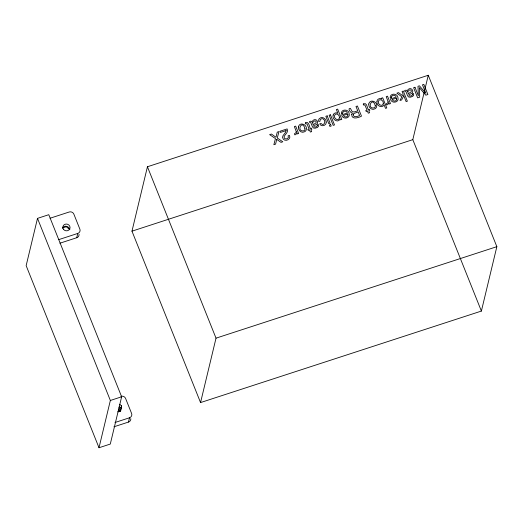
<?xml version="1.0" encoding="UTF-8"?>
<svg xmlns="http://www.w3.org/2000/svg" width="523" height="523" viewBox="0 0 523 523"><rect width="100%" height="100%" fill="white"/><g stroke="black" fill="none" stroke-linecap="round" stroke-linejoin="round"><path stroke-width="0.78" d="M120.401 411.562L121.539 405.835L119.734 404.403M121.539 405.835L120.669 410.836L117.767 411.784M37.499 218.372L26.15 265.645L99.004 447.74L110.288 444.066L121.637 396.794L48.783 214.698L37.499 218.372L110.353 400.468L99.004 447.74M59.883 243.215L76.724 237.73L77.757 233.435A3.635 3.386 13.5 0 0 79.856 229.113L73.854 214.116A3.635 3.386 13.5 0 0 69.186 212.011L50.045 218.241M131.973 231.166L147.434 166.759L428.272 75.26L496.85 246.666L481.389 311.067L200.551 402.573L131.973 231.166L412.81 139.661L428.272 75.26M113.922 426.807L128.468 422.068L129.501 417.772A3.635 3.386 13.5 0 0 131.6 413.458L125.598 398.461A3.635 3.386 13.5 0 0 120.931 396.349M200.551 402.573L216.019 338.165L147.434 166.759M62.642 227.91L66.271 226.734L69.873 229.604M58.615 239.665L77.757 233.435M216.019 338.165L496.85 246.666M110.353 400.468L121.637 396.794M114.955 422.512L129.501 417.772M119.218 406.554L121.022 407.986M412.81 139.661L481.389 311.067M62.61 228.093A3.635 3.386 13.5 0 1 69.52 229.349M79.038 234.284A3.635 3.386 13.5 0 1 76.724 237.73M118.884 407.744A3.635 3.386 13.5 0 1 118.754 411.869M130.789 418.622A3.635 3.386 13.5 0 1 128.468 422.068M118.368 409.895A3.635 3.386 13.5 0 1 119.035 411.555M376.978 101.384C376.063 105.391 382.11 109.098 384.039 104.678L385.51 108.359L386.785 107.947L382.712 97.775L381.509 98.167L381.888 99.109C380.071 97.683 377.031 99.037 376.978 101.384M298.404 126.958C297.92 130.286 301.51 133.659 304.674 131.718A3.452 3.21 13.5 0 0 306.138 130.07C308.348 124.964 299.594 121.055 298.404 126.958M368.735 104.044C368.257 107.372 371.84 110.745 375.004 108.804A3.452 3.21 13.5 0 0 376.468 107.156C378.678 102.05 369.924 98.141 368.735 104.044M304.929 128.423L304.902 129.514A1.909 1.778 13.5 0 1 304.046 130.717C295.848 132.626 301.797 118.61 304.929 128.423M342.696 112.909L342.683 113.439L341.395 113.857C340.754 108.791 348.939 108.856 349.168 113.681C350.587 118.662 342.304 119.891 341.682 114.87L347.383 113.014C346.893 110.588 343.108 110.484 342.696 112.909M375.259 105.502L375.233 106.6A1.909 1.778 13.5 0 1 374.376 107.797C366.178 109.712 372.128 95.696 375.259 105.502M391.511 97.003L391.498 97.533L390.21 97.951C389.57 92.885 397.755 92.95 397.983 97.775C399.402 102.763 391.119 103.985 390.498 98.965L396.205 97.108C395.708 94.683 391.923 94.578 391.511 97.003M326.234 122.081C326.731 125.638 320.998 127.285 319.69 123.853L320.959 123.441C323.92 127.069 326.607 120.735 323.142 118.996A1.726 1.602 13.5 0 0 321.802 118.629L320.187 119.636L320.043 121.146L318.775 121.565L318.644 120.166A2.87 2.667 13.5 0 1 319.35 118.61C321.978 115.838 326.345 118.629 326.234 122.081M351.737 114.55C351.495 120.055 358.824 117.655 361.491 116.145L357.431 106.006L355.986 106.483L357.725 110.83L354.437 111.902L352.299 111.817L350.338 108.32C347.043 108.117 350.6 112.988 352.469 113.256L351.737 114.55M383.352 103.234C383.052 107.307 377.554 104.914 378.332 101.567C378.796 97.912 383.81 100.22 383.352 103.234M312.571 122.63L313.094 124.709L316.01 122.898L316.199 121.669L315.447 120.95L314.343 120.963L312.571 122.63M407.731 91.63L408.247 93.702L411.163 91.898L411.353 90.662L410.601 89.949L409.496 89.956L407.731 91.63M286.133 130.567C286.081 133.679 280.387 135.915 283.348 139.223C285.754 142.034 291.488 139.026 289.422 135.379L288.095 135.81C289.951 138.915 284.015 140.484 284.009 136.948C284.872 134.176 288.886 132.352 287.127 128.919L279.982 131.247L280.452 132.417L286.133 130.567M333.151 115.06C331.706 119.179 338.165 123.709 340.133 118.852L340.525 119.832L341.8 119.421L337.675 109.117L336.367 109.542L337.878 113.314C336.224 112.17 333.648 113.092 333.151 115.06M339.407 117.747C338.845 121.741 333.687 118.806 334.472 115.72C335.223 112.059 340.068 114.74 339.407 117.747M317.298 125.455C317.226 126.893 315.088 127.429 314.022 126.782L313.708 125.448C321.776 124.343 315.461 115.478 311.917 121.944L310.884 121.127L309.407 121.617L309.773 122.539L310.793 122.644L312.493 126.899L313.48 128.004L315.101 128.22L317.454 127.442L318.527 126.278L318.435 124.52L317.213 124.919L317.298 125.455M412.457 94.454C412.379 95.892 410.248 96.428 409.176 95.774L408.862 94.447C416.929 93.342 410.614 84.478 407.071 90.943L406.038 90.119L404.56 90.616L404.926 91.532L405.946 91.636L407.646 95.899L408.633 97.003L410.254 97.219L412.608 96.441L413.68 95.271L413.588 93.519L412.366 93.911L412.457 94.454M353.221 114.289C352.79 118.015 357.817 116.629 359.569 115.439L358.183 111.974L353.966 113.458L353.221 114.289M296.247 131.587C296.685 133.535 293.148 133.064 294.913 134.882L296.025 134.411L296.894 132.646L297.404 133.921L298.646 133.515L295.685 126.128L294.377 126.553L296.247 131.587M388.092 101.665C388.53 103.606 384.993 103.136 386.759 104.96L387.87 104.482L388.739 102.724L389.249 103.999L390.491 103.593L387.536 96.199L386.222 96.631L388.092 101.665M347.913 114.936C347.919 117.433 344.082 117.747 343.421 115.42L347.743 114.007L347.913 114.936M396.728 99.03C396.735 101.527 392.897 101.841 392.237 99.514L396.558 98.102L396.728 99.03M276.732 139.38L275.582 144.139L273.862 144.701L275.464 138.588L269.626 134.62L271.424 134.032L275.974 137.261L277.262 132.129L279.007 131.561L277.262 138.007L282.825 141.779L281.014 142.367L276.732 139.38M403.763 95.716L401.664 99.952L399.99 100.494L401.867 96.762L396.865 93.159L398.539 92.617L402.455 95.552L403.174 94.245L402.063 91.466L403.318 91.061L407.378 101.194L406.123 101.606L403.763 95.716M305.746 122.748L305.314 122.99L305.7 123.971L306.975 123.84L309.106 128.965L307.864 129.371L308.269 130.384L309.511 129.979L310.335 132.038L311.662 131.613L310.832 129.547L311.891 129.201L311.479 128.187L310.427 128.534C309.23 126.88 309.132 121.068 305.746 122.748M363.662 103.881L363.23 104.123L363.622 105.103L364.891 104.966L367.022 110.092L365.78 110.497L366.185 111.51L367.427 111.105L368.251 113.171L369.578 112.739L368.748 110.673L369.807 110.333L369.401 109.32L368.342 109.66C367.146 108.006 367.048 102.201 363.662 103.881M327.169 115.871L325.836 116.302L328.784 123.657L330.111 123.225L327.169 115.871M330.438 114.805L329.13 115.23L333.184 125.37L334.498 124.945L330.438 114.805M414.974 87.263L413.601 87.707L417.655 97.847L419.708 97.18L419.322 87.616L425.82 95.186L427.892 94.513L423.833 84.373L422.453 84.824L425.912 93.362L419.42 85.811L417.988 86.282L418.367 95.82L414.974 87.263M330.66 124.598L329.333 125.036L329.895 126.442L331.222 126.01L330.66 124.598M63.492 229.329A3.635 3.386 13.5 0 0 69.736 228.93A3.635 3.386 13.5 0 0 66.068 224.047A3.635 3.386 13.5 0 0 63.492 229.329"/></g></svg>
